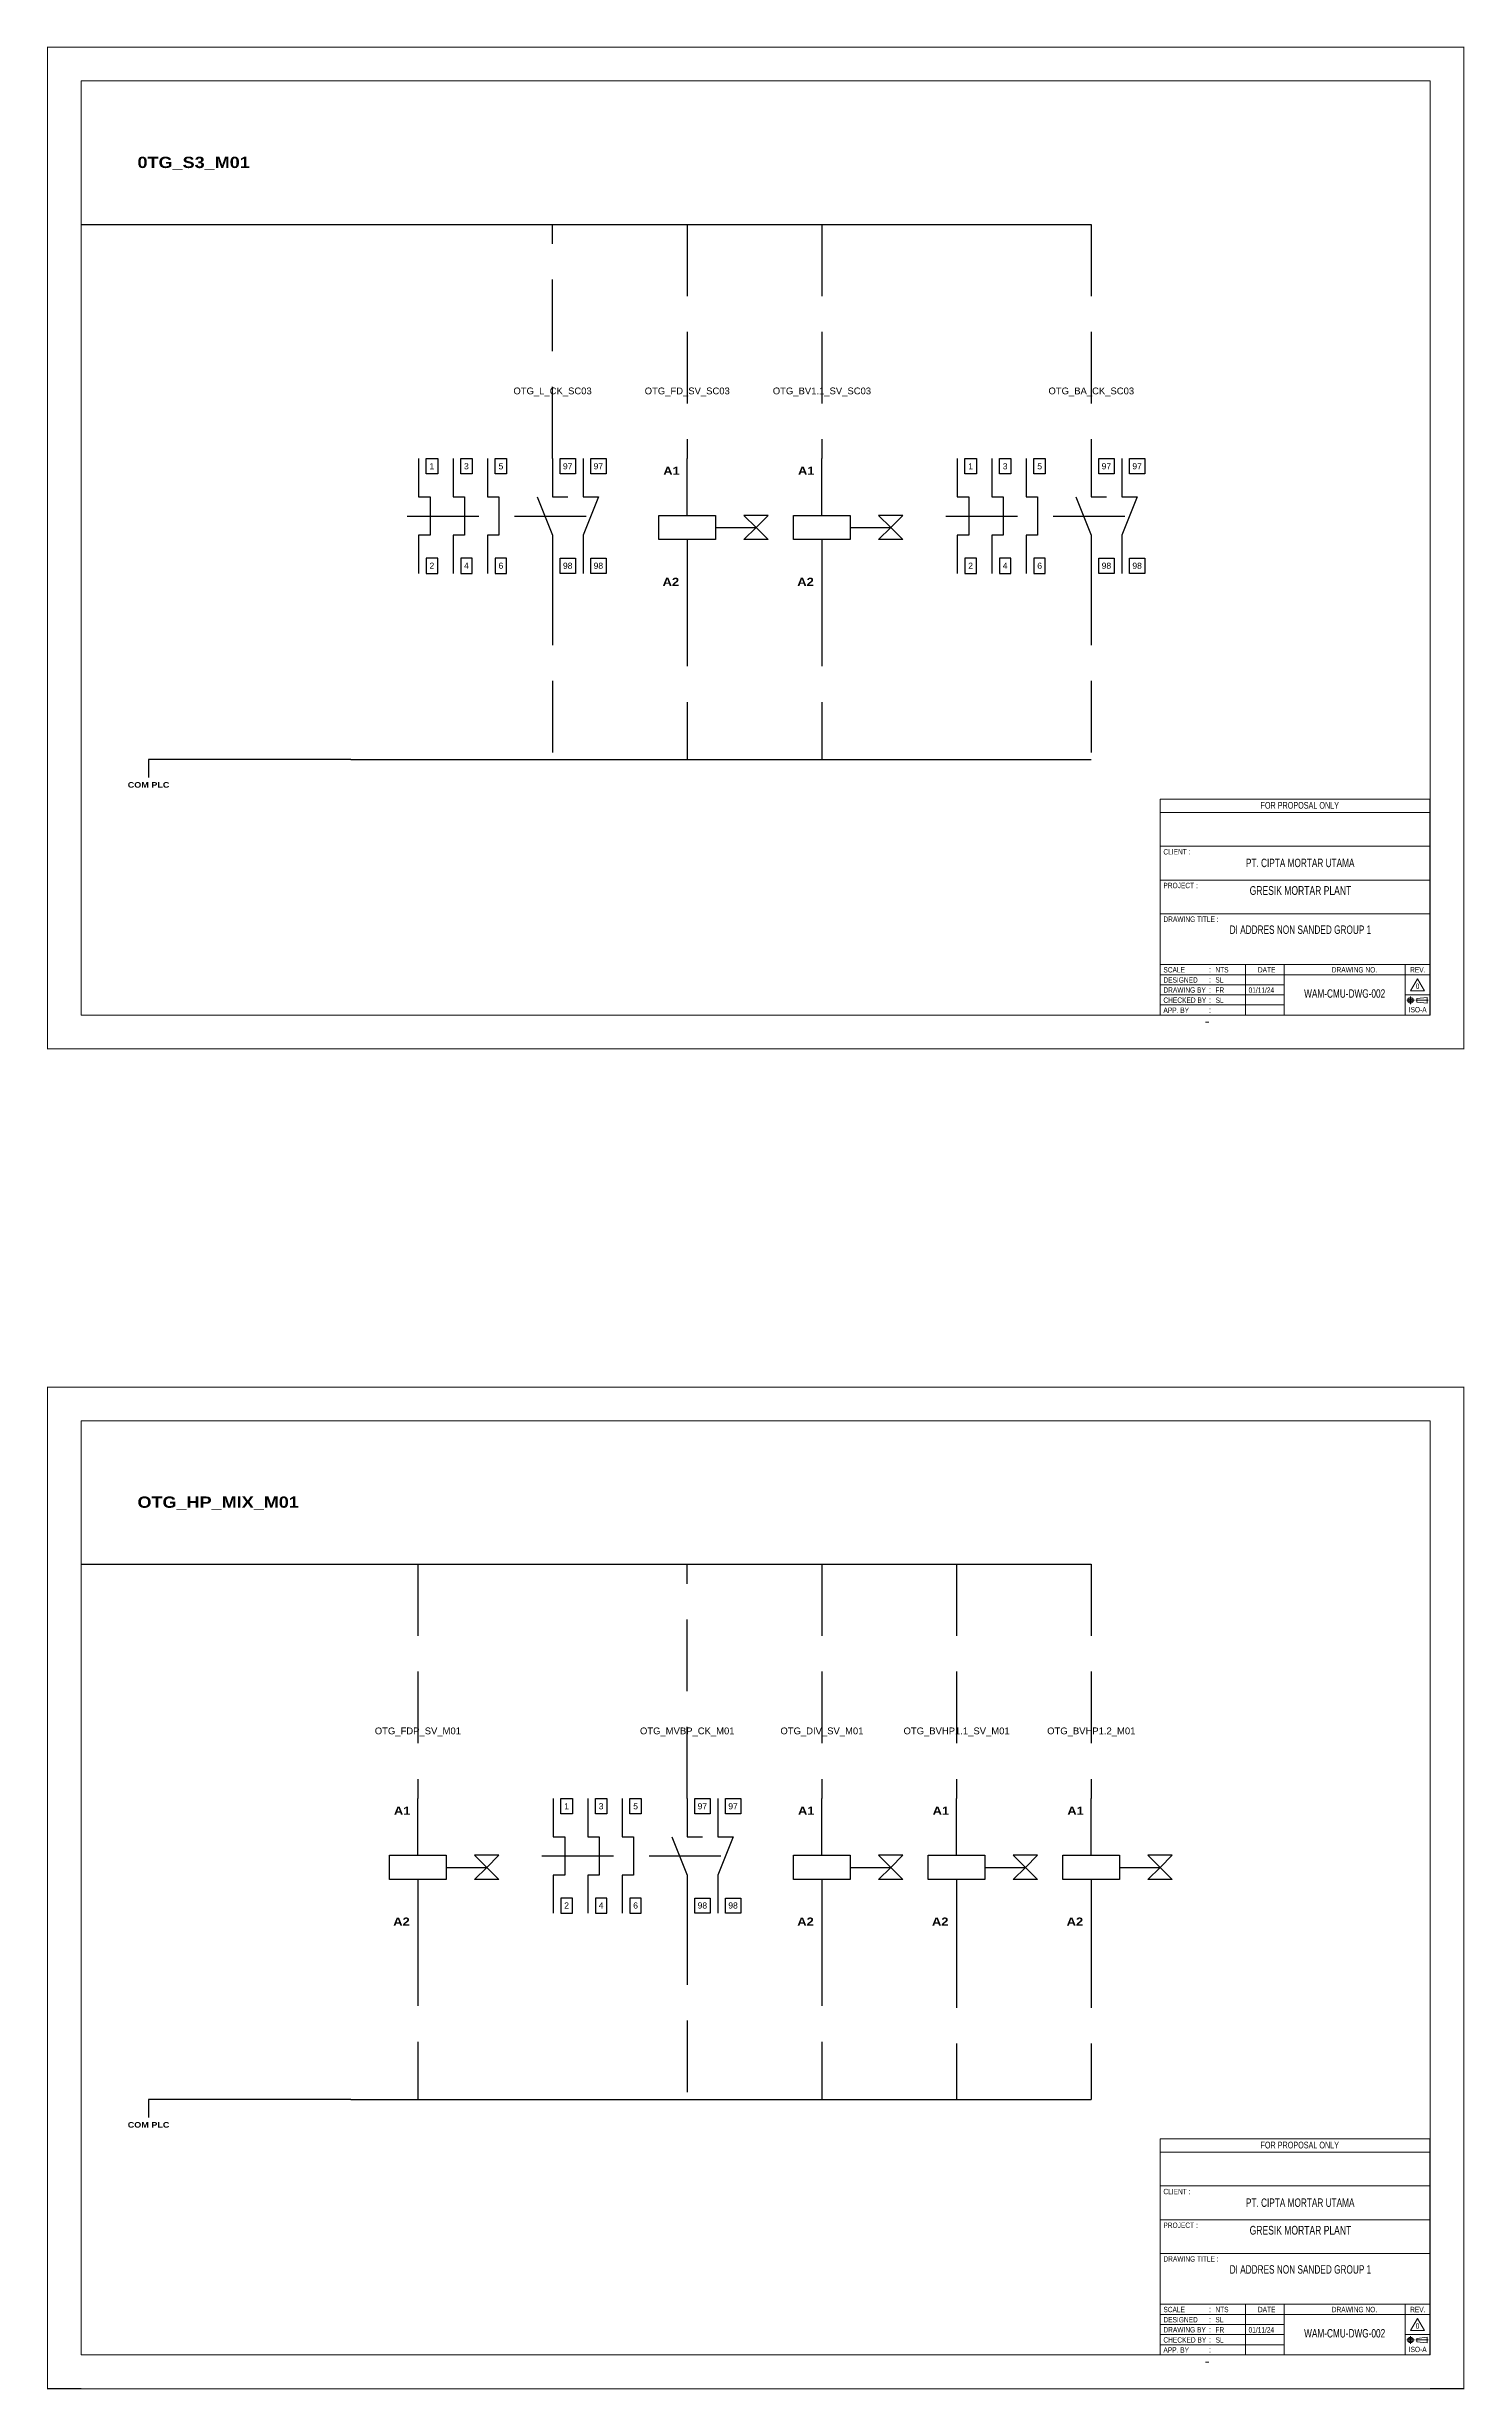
# Model space of a CAD drawing. Header units: centimetres. Extents: x -6233 to 67854, y 107 to 55669.
# Drawn here: x 61571 to 67854, y 25006 to 35389 of the extents above; entities that cross this region are included whole.
import ezdxf
from ezdxf.enums import TextEntityAlignment as Align

# ---------------------------------------------------------------- set-up
doc = ezdxf.new("R2010")
doc.units = ezdxf.units.CM
doc.header["$LTSCALE"] = 25.4
doc.linetypes.add('CENTER', pattern=[2, 1.25, -0.25, 0.25, -0.25])
doc.linetypes.add('HIDDEN', pattern=[0.375, 0.25, -0.125])
for name, color, linetype in [('1', 7, 'Continuous'), ('Etiket-Line-L', 7, 'Continuous'), ('EtIket-Line-S', 2, 'Continuous'), ('Etiket-Text-List0', 2, 'Continuous'), ('Etiket-Text-List1', 3, 'Continuous'), ('Etiket-Text-List2', 1, 'Continuous')]:
    doc.layers.add(name, color=color, linetype=linetype)
for name, color, linetype, lineweight in [('Center_line', 2, 'CENTER', 5), ('Etiket', 7, 'Continuous', 5), ('Object', 4, 'Continuous', 25)]:
    doc.layers.add(name, color=color, linetype=linetype, lineweight=lineweight)
doc.styles.add('Bold', font='ariblk.ttf', dxfattribs={"height": 25.4})
doc.styles.add('DIM', font='romans', dxfattribs={"height": 6.096})
doc.styles.get("Standard").update_dxf_attribs({"font": 'arial.ttf', "height": 25.4})

# ---------------------------------------------------------------- blocks, each defined once
blk = doc.blocks.new('x5 Out Line')
at = {"const_width": 0.3}
for points in [[(9.65, 286.71), (0, 286.71), (0, 277.06)], [(405.45, 277.06), (405.45, 286.71), (395.8, 286.71)], [(0, 9.65), (0, 0), (9.65, 0)], [(405.45, 9.65), (405.45, 0), (395.8, 0)]]:
    blk.add_lwpolyline(points, dxfattribs=at)
at = {"lineweight": 15}
blk.add_lwpolyline([(395.8, 9.65), (395.8, 277.06), (9.65, 277.06), (9.65, 9.65)], close=True, dxfattribs=at)
at = {"layer": 'EtIket-Line-S', "lineweight": 9, "ltscale": 0.5}
blk.add_lwpolyline([(0, 0), (405.45, 0), (405.45, 286.71), (0, 286.71)], close=True, dxfattribs=at)
blk = doc.blocks.new('A$C6CDB76E5')
at = {"lineweight": 15}
for p, q in [((-196.2, 0), (-196.2, 157.1)), ((-196.2, 157.1), (0, 157.1)), ((0, 0), (0, 157.1)), ((-196.2, 147.3), (0, 147.3)), ((-196.2, 122.8), (0, 122.8)), ((-196.2, 98.2), (0, 98.2)), ((-196.2, 73.7), (0, 73.7)), ((-196.2, 36.8), (0, 36.8)), ((-134, 0), (-134, 36.8)), ((-105.9, 0), (-105.9, 36.8)), ((-18.1, 0), (-18.1, 36.8)), ((-196.2, 29.4), (0, 29.4)), ((-196.2, 22.1), (-105.9, 22.1)), ((-196.2, 14.7), (-105.9, 14.7)), ((-196.2, 7.4), (-105.9, 7.4)), ((-18.1, 14.7), (0, 14.7))]:
    blk.add_line(p, q, dxfattribs=at)
at = {"layer": 'Center_line', "lineweight": 13}
for p, q in [((-16.9, 10.8), (-11.3, 10.8)), ((-14.1, 13.5), (-14.1, 8)), ((-10.3, 10.8), (-1.2, 10.8))]:
    blk.add_line(p, q, dxfattribs=at)
at = {"layer": 'Etiket-Line-L', "lineweight": 15}
for p, q in [((0, 0), (0, 122.6)), ((-196.2, 0), (0, 0))]:
    blk.add_line(p, q, dxfattribs=at)
blk.add_lwpolyline([(-9, 26.4), (-4, 17.7), (-14.1, 17.7)], close=True, dxfattribs=at)
at = {"layer": 'Object', "lineweight": 15}
blk.add_lwpolyline([(-9.5, 9.5), (-1.9, 8.7), (-1.9, 12.8), (-9.5, 12)], close=True, dxfattribs=at)
for radius in [2.03, 1.27]:
    blk.add_circle((-14.1, 10.8), radius, dxfattribs=at)
at = {"layer": '1', "color": 3, "lineweight": 9, "width": 0.7}
blk.add_text('ISO-A', height=3.91, dxfattribs=at).set_placement((-15.4, 2))
at = {"layer": 'Etiket-Text-List0', "lineweight": 13, "width": 0.7}
for s, height, p in [('CLIENT :', 3.92, (-193.8, 116.8)), ('PROJECT :', 3.92, (-193.8, 92.3)), ('DRAWING TITLE :', 3.923, (-193.8, 67.8)), ('SCALE', 3.92, (-193.8, 31)), (':', 4.17, (-160.6, 31)), ('DATE', 3.92, (-125.1, 31)), ('DRAWING NO.', 3.923, (-71.4, 31)), ('REV.', 3.92, (-14.4, 31)), ('DESIGNED', 3.92, (-193.8, 23.6)), ('DRAWING BY', 3.92, (-193.8, 16.3)), (':', 4.17, (-160.6, 23.6)), (':', 4.17, (-160.6, 16.3)), ('APP. BY ', 3.92, (-193.8, 1.6)), ('CHECKED BY ', 3.923, (-193.8, 8.9)), (':', 4.17, (-160.6, 8.9)), (':', 4.17, (-160.6, 1.6))]:
    blk.add_text(s, height=height, dxfattribs=at).set_placement(p)
at = {"layer": 'Etiket-Text-List1', "lineweight": 9, "width": 0.7}
for tag, p in [('1:XXXX', (-156, 31)), ('EN', (-156, 23.6)), ('EN', (-156, 16.3)), ('DD/MM/YY', (-131.3, 23.6)), ('DD/MM/YY', (-131.3, 16.3)), ('1', (-10.3, 19.1)), ('EN', (-155.8, 8.9)), ('EN', (-155.7, 1.6)), ('DD/MM/YY', (-131.3, 8.9)), ('DD/MM/YY', (-131.3, 1.6))]:
    blk.add_attdef(tag, p, '', height=3.92, dxfattribs=at)
at = {"layer": 'Etiket-Text-List2', "lineweight": 13, "width": 0.7}
for tag, height, p in [('FOR FABRICATION', 4.9, (-94.6, 150.1)), ('CLIENT_NAME', 6.13, (-94.1, 107.7)), ('PROJECT_1', 4.9, (-94.1, 87.5)), ('PROJECT_2', 4.9, (-94.1, 79.2)), ('DRAWING_TITLE1', 6.13, (-94.1, 59)), ('DRAWING_TITLE2', 6.13, (-94.1, 49.9)), ('DRAWING_TITLE3', 6.13, (-94.1, 40.1)), ('LDP-X-XXX-AR-01', 6.13, (-62, 12.7))]:
    blk.add_attdef(tag, text='', height=height, dxfattribs=at).set_placement(p, align=Align.CENTER)

msp = doc.modelspace()

# ---------------------------------------------------------------- linework, layer by layer
at = {"color": 146, "ltscale": 50, "true_color": 0x105689}
for p, q in [((61723, 34602), (62320, 34602)), ((62320, 34602), (62917, 34602)), ((62917, 34602), (63514, 34602)), ((63514, 34602), (64111, 34602)), ((64111, 34602), (64708, 34602)), ((64708, 34602), (65305, 34602)), ((65305, 34602), (65902, 34602)), ((65902, 34602), (66201, 34602)), ((62918, 32230), (62022, 32230)), ((62022, 32230), (62022, 32150)), ((62918, 32230), (64113, 32230)), ((64113, 32230), (64113, 32230)), ((64113, 32230), (65308, 32230)), ((65308, 32230), (66201, 32230)), ((61723, 28663), (62320, 28663)), ((62320, 28663), (62917, 28663)), ((62917, 28663), (63514, 28663)), ((63514, 28663), (64111, 28663)), ((64111, 28663), (64708, 28663)), ((64708, 28663), (65305, 28663)), ((65305, 28663), (65902, 28663)), ((65902, 28663), (66201, 28663)), ((62918, 26290), (62022, 26290)), ((62022, 26290), (62022, 26210)), ((62918, 26290), (64113, 26290)), ((64113, 26290), (64113, 26290)), ((64113, 26290), (65308, 26290)), ((65308, 26290), (66201, 26290))]:
    msp.add_line(p, q, dxfattribs=at)
at = {"color": 146, "linetype": 'HIDDEN', "ltscale": 50, "true_color": 0x105689}
for p, q in [((63813, 33564), (63813, 34602)), ((64410, 34602), (64410, 33564)), ((65007, 34602), (65007, 33564)), ((66201, 34602), (66201, 33564)), ((63813, 33055), (63813, 32230)), ((66201, 33055), (66201, 32230)), ((64410, 32961), (64410, 32230)), ((65007, 32961), (65007, 32230)), ((63216, 28663), (63216, 27624)), ((64410, 27624), (64410, 28663)), ((65007, 28663), (65007, 27624)), ((65604, 28663), (65604, 27624)), ((66201, 28663), (66201, 27624)), ((64410, 27116), (64410, 26290)), ((63216, 27022), (63216, 26290)), ((65007, 27022), (65007, 26290)), ((65604, 27014), (65604, 26290)), ((66201, 27014), (66201, 26290))]:
    msp.add_line(p, q, dxfattribs=at)
at = {"ltscale": 50}
for p, q in [((63813, 33564), (63813, 33394)), ((63948, 33564), (63948, 33394)), ((64410, 33312), (64410, 33564)), ((65007, 33312), (65007, 33564)), ((66201, 33564), (66201, 33394)), ((66336, 33564), (66336, 33394)), ((63813, 33225), (63813, 33055)), ((63948, 33225), (63948, 33055)), ((64410, 33205), (64410, 32953)), ((65007, 33205), (65007, 32953)), ((66201, 33225), (66201, 33055)), ((66336, 33225), (66336, 33055)), ((63216, 27373), (63216, 27624)), ((64410, 27624), (64410, 27455)), ((64545, 27624), (64545, 27455)), ((65007, 27373), (65007, 27624)), ((65604, 27373), (65604, 27624)), ((66201, 27373), (66201, 27624)), ((63216, 27265), (63216, 27014)), ((64410, 27285), (64410, 27116)), ((64545, 27285), (64545, 27116)), ((65007, 27265), (65007, 27014)), ((65604, 27265), (65604, 27014)), ((66201, 27265), (66201, 27014))]:
    msp.add_line(p, q, dxfattribs=at)
at = {"linetype": 'HIDDEN', "ltscale": 50}
for p, q in [((63168, 33309), (64118, 33309)), ((64535, 33259), (64715, 33259)), ((65132, 33259), (65312, 33259)), ((65556, 33309), (66506, 33309)), ((63341, 27319), (63521, 27319)), ((63765, 27370), (64715, 27370)), ((65132, 27319), (65312, 27319)), ((65729, 27319), (65909, 27319)), ((66326, 27319), (66506, 27319))]:
    msp.add_line(p, q, dxfattribs=at)
at = {"color": 1, "ltscale": 50}
for points in [[(63219, 33564), (63219, 33394), (63270, 33394), (63270, 33225), (63219, 33225), (63219, 33055)], [(63372, 33564), (63372, 33394), (63422, 33394), (63422, 33225), (63372, 33225), (63372, 33055)], [(63524, 33564), (63524, 33394), (63575, 33394), (63575, 33225), (63524, 33225), (63524, 33055)], [(65607, 33564), (65607, 33394), (65658, 33394), (65658, 33225), (65607, 33225), (65607, 33055)], [(65760, 33564), (65760, 33394), (65810, 33394), (65810, 33225), (65760, 33225), (65760, 33055)], [(65912, 33564), (65912, 33394), (65963, 33394), (65963, 33225), (65912, 33225), (65912, 33055)], [(63816, 27624), (63816, 27455), (63867, 27455), (63867, 27285), (63816, 27285), (63816, 27116)], [(63969, 27624), (63969, 27455), (64019, 27455), (64019, 27285), (63969, 27285), (63969, 27116)], [(64121, 27624), (64121, 27455), (64172, 27455), (64172, 27285), (64121, 27285), (64121, 27116)]]:
    msp.add_lwpolyline(points, dxfattribs=at)
at = {"ltscale": 50}
for points in [[(63253, 33564), (63304, 33564), (63304, 33496), (63253, 33496)], [(63406, 33564), (63456, 33564), (63456, 33496), (63406, 33496)], [(63558, 33564), (63609, 33564), (63609, 33496), (63558, 33496)], [(63846, 33564), (63914, 33564), (63914, 33496), (63846, 33496)], [(63982, 33564), (64050, 33564), (64050, 33496), (63982, 33496)], [(65641, 33564), (65692, 33564), (65692, 33496), (65641, 33496)], [(65794, 33564), (65844, 33564), (65844, 33496), (65794, 33496)], [(65946, 33564), (65997, 33564), (65997, 33496), (65946, 33496)], [(66234, 33564), (66302, 33564), (66302, 33496), (66234, 33496)], [(66370, 33564), (66438, 33564), (66438, 33496), (66370, 33496)], [(64284, 33312), (64535, 33312), (64535, 33205), (64284, 33205)], [(64715, 33259), (64769, 33312), (64661, 33312)], [(64715, 33259), (64769, 33205), (64661, 33205)], [(64881, 33312), (65132, 33312), (65132, 33205), (64881, 33205)], [(65312, 33259), (65366, 33312), (65258, 33312)], [(65312, 33259), (65366, 33205), (65258, 33205)], [(63253, 33055), (63304, 33055), (63304, 33123), (63253, 33123)], [(63406, 33055), (63456, 33055), (63456, 33123), (63406, 33123)], [(63558, 33055), (63609, 33055), (63609, 33123), (63558, 33123)], [(63846, 33123), (63914, 33123), (63914, 33055), (63846, 33055)], [(63982, 33123), (64050, 33123), (64050, 33055), (63982, 33055)], [(65641, 33055), (65692, 33055), (65692, 33123), (65641, 33123)], [(65794, 33055), (65844, 33055), (65844, 33123), (65794, 33123)], [(65946, 33055), (65997, 33055), (65997, 33123), (65946, 33123)], [(66234, 33123), (66302, 33123), (66302, 33055), (66234, 33055)], [(66370, 33123), (66438, 33123), (66438, 33055), (66370, 33055)], [(63850, 27624), (63901, 27624), (63901, 27557), (63850, 27557)], [(64003, 27624), (64053, 27624), (64053, 27557), (64003, 27557)], [(64155, 27624), (64206, 27624), (64206, 27557), (64155, 27557)], [(64443, 27624), (64511, 27624), (64511, 27557), (64443, 27557)], [(64579, 27624), (64647, 27624), (64647, 27557), (64579, 27557)], [(63090, 27373), (63341, 27373), (63341, 27265), (63090, 27265)], [(63521, 27319), (63575, 27373), (63467, 27373)], [(63521, 27319), (63575, 27265), (63467, 27265)], [(64881, 27373), (65132, 27373), (65132, 27265), (64881, 27265)], [(65312, 27319), (65366, 27373), (65258, 27373)], [(65312, 27319), (65366, 27265), (65258, 27265)], [(65478, 27373), (65729, 27373), (65729, 27265), (65478, 27265)], [(65909, 27319), (65963, 27373), (65855, 27373)], [(65909, 27319), (65963, 27265), (65855, 27265)], [(66075, 27373), (66326, 27373), (66326, 27265), (66075, 27265)], [(66506, 27319), (66560, 27373), (66452, 27373)], [(66506, 27319), (66560, 27265), (66452, 27265)], [(63850, 27116), (63901, 27116), (63901, 27183), (63850, 27183)], [(64003, 27116), (64053, 27116), (64053, 27183), (64003, 27183)], [(64155, 27116), (64206, 27116), (64206, 27183), (64155, 27183)], [(64443, 27183), (64511, 27183), (64511, 27116), (64443, 27116)], [(64579, 27183), (64647, 27183), (64647, 27116), (64579, 27116)]]:
    msp.add_lwpolyline(points, close=True, dxfattribs=at)
for points in [[(63745, 33394), (63813, 33225)], [(63813, 33394), (63880, 33394)], [(63948, 33394), (64016, 33394), (63948, 33225)], [(66133, 33394), (66201, 33225)], [(66201, 33394), (66268, 33394)], [(66336, 33394), (66404, 33394), (66336, 33225)], [(64342, 27455), (64410, 27285)], [(64410, 27455), (64477, 27455)], [(64545, 27455), (64613, 27455), (64545, 27285)]]:
    msp.add_lwpolyline(points, dxfattribs=at)

# ---------------------------------------------------------------- block references
at = {"layer": 'Etiket', "lineweight": 0}
ref = msp.add_blockref('A$C6CDB76E5', (67702, 31097), dxfattribs=dict(at, xscale=6.095870930054101, yscale=6.095870930054101, zscale=6.095870930054101))
ref.add_attrib('FOR FABRICATION', 'FOR PROPOSAL ONLY', dxfattribs={"layer": 'Etiket-Text-List2', "lineweight": 13, "height": 29.89, "width": 0.7}).set_placement((67125, 32012), align=Align.CENTER)
ref.add_attrib('CLIENT_NAME', 'PT. CIPTA MORTAR UTAMA', dxfattribs={"layer": 'Etiket-Text-List2', "lineweight": 13, "height": 37.37, "width": 0.7}).set_placement((67127, 31753), align=Align.CENTER)
ref.add_attrib('PROJECT_1', 'GRESIK MORTAR PLANT', dxfattribs={"layer": 'Etiket-Text-List2', "lineweight": 13, "height": 38.71, "width": 0.7}).set_placement((67128, 31630), align=Align.CENTER)
ref.add_attrib('DRAWING_TITLE1', 'DI ADDRES NON SANDED GROUP 1', dxfattribs={"layer": 'Etiket-Text-List2', "lineweight": 13, "height": 37.37, "width": 0.7}).set_placement((67128, 31457), align=Align.CENTER)
ref.add_attrib('1:XXXX', 'NTS', (66751, 31286), dxfattribs={"layer": 'Etiket-Text-List1', "lineweight": 13, "height": 23.9, "width": 0.7})
ref.add_attrib('EN', 'SL', (66751, 31241), dxfattribs={"layer": 'Etiket-Text-List1', "lineweight": 13, "height": 23.9, "width": 0.7})
ref.add_attrib('EN', 'FR', (66751, 31196), dxfattribs={"layer": 'Etiket-Text-List1', "lineweight": 13, "height": 23.9, "width": 0.7})
ref.add_attrib('DD/MM/YY', '01/11/24', (66898, 31196), dxfattribs={"layer": 'Etiket-Text-List1', "lineweight": 13, "height": 23.9, "width": 0.7})
ref.add_attrib('EN', 'SL', (66752, 31151), dxfattribs={"layer": 'Etiket-Text-List1', "lineweight": 13, "height": 23.9, "width": 0.7})
ref.add_attrib('LDP-X-XXX-AR-01', 'WAM-CMU-DWG-002', dxfattribs={"layer": 'Etiket-Text-List2', "lineweight": 15, "height": 37.37, "width": 0.7}).set_placement((67324, 31174), align=Align.CENTER)
ref.add_attrib('1', '0', (67639, 31213), dxfattribs={"layer": 'Etiket-Text-List1', "lineweight": 13, "height": 23.9, "width": 0.7})
ref = msp.add_blockref('A$C6CDB76E5', (67702, 25158), dxfattribs=dict(at, xscale=6.095870930054101, yscale=6.095870930054101, zscale=6.095870930054101))
ref.add_attrib('FOR FABRICATION', 'FOR PROPOSAL ONLY', dxfattribs={"layer": 'Etiket-Text-List2', "lineweight": 13, "height": 29.89, "width": 0.7}).set_placement((67125, 26073), align=Align.CENTER)
ref.add_attrib('CLIENT_NAME', 'PT. CIPTA MORTAR UTAMA', dxfattribs={"layer": 'Etiket-Text-List2', "lineweight": 13, "height": 37.37, "width": 0.7}).set_placement((67127, 25814), align=Align.CENTER)
ref.add_attrib('PROJECT_1', 'GRESIK MORTAR PLANT', dxfattribs={"layer": 'Etiket-Text-List2', "lineweight": 13, "height": 38.71, "width": 0.7}).set_placement((67128, 25691), align=Align.CENTER)
ref.add_attrib('DRAWING_TITLE1', 'DI ADDRES NON SANDED GROUP 1', dxfattribs={"layer": 'Etiket-Text-List2', "lineweight": 13, "height": 37.37, "width": 0.7}).set_placement((67128, 25518), align=Align.CENTER)
ref.add_attrib('1:XXXX', 'NTS', (66751, 25347), dxfattribs={"layer": 'Etiket-Text-List1', "lineweight": 13, "height": 23.9, "width": 0.7})
ref.add_attrib('EN', 'SL', (66751, 25302), dxfattribs={"layer": 'Etiket-Text-List1', "lineweight": 13, "height": 23.9, "width": 0.7})
ref.add_attrib('EN', 'FR', (66751, 25257), dxfattribs={"layer": 'Etiket-Text-List1', "lineweight": 13, "height": 23.9, "width": 0.7})
ref.add_attrib('DD/MM/YY', '01/11/24', (66898, 25257), dxfattribs={"layer": 'Etiket-Text-List1', "lineweight": 13, "height": 23.9, "width": 0.7})
ref.add_attrib('EN', 'SL', (66752, 25212), dxfattribs={"layer": 'Etiket-Text-List1', "lineweight": 13, "height": 23.9, "width": 0.7})
ref.add_attrib('LDP-X-XXX-AR-01', 'WAM-CMU-DWG-002', dxfattribs={"layer": 'Etiket-Text-List2', "lineweight": 15, "height": 37.37, "width": 0.7}).set_placement((67324, 25235), align=Align.CENTER)
ref.add_attrib('1', '0', (67639, 25274), dxfattribs={"layer": 'Etiket-Text-List1', "lineweight": 13, "height": 23.9, "width": 0.7})
at = {"layer": 'Etiket-Line-L', "lineweight": 0}
ref = msp.add_blockref('x5 Out Line', (61574, 30948), dxfattribs=dict(at, xscale=15.48351216233742, yscale=15.48351216233742, zscale=15.48351216233742))
ref.add_attrib('FILE_NAME', '-', (66704, 31056), dxfattribs={"layer": 'Etiket-Text-List1', "lineweight": 13, "height": 21.7, "style": 'DIM', "width": 0.7})
ref = msp.add_blockref('x5 Out Line', (61574, 25008), dxfattribs=dict(at, xscale=15.48351216233742, yscale=15.48351216233742, zscale=15.48351216233742))
ref.add_attrib('FILE_NAME', '-', (66704, 25116), dxfattribs={"layer": 'Etiket-Text-List1', "lineweight": 13, "height": 21.7, "style": 'DIM', "width": 0.7})

# ---------------------------------------------------------------- texts
at = {"ltscale": 500, "style": 'Bold'}
for s, p in [('0TG_S3_M01', (61973, 34852)), ('OTG_HP_MIX_M01', (61973, 28913))]:
    msp.add_text(s, height=50, dxfattribs=at).set_placement(p)
at = {"ltscale": 50}
for s, p in [('OTG_L_CK_SC03', (63813, 33864)), ('OTG_FD_SV_SC03', (64410, 33864)), ('OTG_BV1.1_SV_SC03', (65007, 33864)), ('OTG_BA_CK_SC03', (66201, 33864)), ('OTG_FDP_SV_M01', (63216, 27924)), ('OTG_MVBP_CK_M01', (64410, 27924)), ('OTG_DIV_SV_M01', (65007, 27924)), ('OTG_BVHP1.1_SV_M01', (65604, 27924)), ('OTG_BVHP1.2_M01', (66201, 27924))]:
    msp.add_text(s, height=30, dxfattribs=at).set_placement(p, align=Align.MIDDLE_CENTER)
at = {"ltscale": 500}
for s, p in [('1', (63278, 33530)), ('3', (63431, 33530)), ('5', (63584, 33530)), ('97', (63880, 33530)), ('97', (64016, 33530)), ('1', (65666, 33530)), ('3', (65819, 33530)), ('5', (65972, 33530)), ('97', (66268, 33530)), ('97', (66404, 33530)), ('2', (63278, 33089)), ('4', (63431, 33089)), ('6', (63584, 33089)), ('98', (63880, 33089)), ('98', (64016, 33089)), ('2', (65666, 33089)), ('4', (65819, 33089)), ('6', (65972, 33089)), ('98', (66268, 33089)), ('98', (66404, 33089)), ('1', (63875, 27590)), ('3', (64028, 27590)), ('5', (64181, 27590)), ('97', (64477, 27590)), ('97', (64613, 27590)), ('2', (63875, 27150)), ('4', (64028, 27150)), ('6', (64181, 27150)), ('98', (64477, 27150)), ('98', (64613, 27150))]:
    msp.add_text(s, height=27.1, dxfattribs=at).set_placement(p, align=Align.MIDDLE_CENTER)
at = {"ltscale": 500, "style": 'Bold'}
for p in [(64377, 33528), (64974, 33528), (63183, 27588), (64974, 27588), (65571, 27588), (66168, 27588)]:
    msp.add_text('A1', height=35.9, dxfattribs=at).set_placement(p, align=Align.TOP_RIGHT)
for p in [(64374, 32989), (64971, 32989), (63180, 27050), (64971, 27050), (65568, 27050), (66165, 27050)]:
    msp.add_text('A2', height=35.9, dxfattribs=at).set_placement(p, align=Align.BOTTOM_RIGHT)
at = {"ltscale": 50, "style": 'Bold'}
for p in [(62022, 32130), (62022, 26190)]:
    msp.add_text('COM PLC', height=25, dxfattribs=at).set_placement(p, align=Align.TOP_CENTER)

doc.saveas('drawing.dxf')
